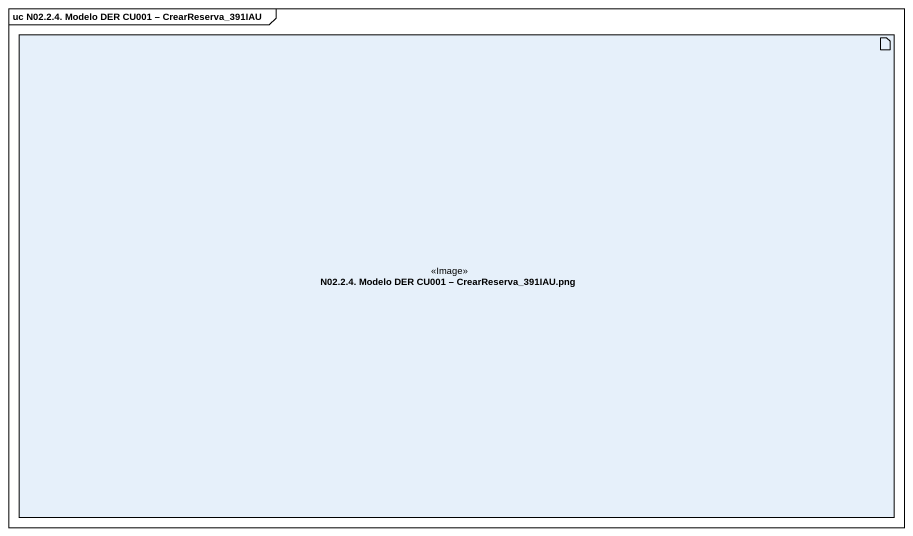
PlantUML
@startuml
mainframe uc N02.2.4. Modelo DER CU001 – CrearReserva_391IAU
artifact "N02.2.4. Modelo DER CU001 – CrearReserva_391IAU.png" as N02_2_4_Modelo_DER_CU001 <<Image>>
@enduml
